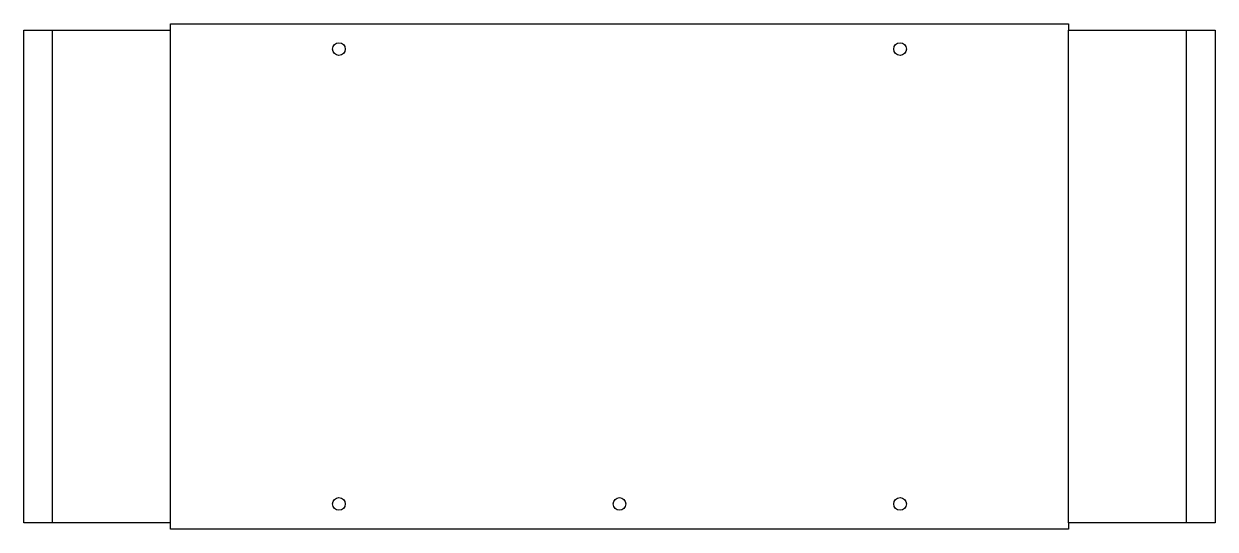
# Model space of a CAD drawing. Header units: metres. Extents: x -52 to 372, y 0 to 180.
import ezdxf

# ---------------------------------------------------------------- set-up
doc = ezdxf.new("R2010")
doc.units = ezdxf.units.M
for name, color, linetype in [('BEND_LINES', 1, 'Continuous'), ('CUT_HOLES', 3, 'Continuous'), ('CUT_OUTLINE', 7, 'Continuous')]:
    doc.layers.add(name, color=color, linetype=linetype)

msp = doc.modelspace()

# ---------------------------------------------------------------- linework, layer by layer
at = {"layer": 'BEND_LINES'}
for p, q in [((-42.1, 2.3), (-42.1, 177.7)), ((0, 2.3), (0, 177.7)), ((320, 2.3), (320, 177.7)), ((362.1, 2.3), (362.1, 177.7))]:
    msp.add_line(p, q, dxfattribs=at)
at = {"layer": 'CUT_HOLES'}
for centre in [(60, 171), (260, 171), (60, 9), (160, 9), (260, 9)]:
    msp.add_circle(centre, 2.25, dxfattribs=at)
at = {"layer": 'CUT_OUTLINE'}
msp.add_lwpolyline([(0, 0), (0, 2.3), (-52.3, 2.3), (-52.3, 177.7), (0, 177.7), (0, 180), (320, 180), (320, 177.7), (372.3, 177.7), (372.3, 2.3), (320, 2.3), (320, 0), (0, 0)], close=True, dxfattribs=at)

doc.saveas('drawing.dxf')
